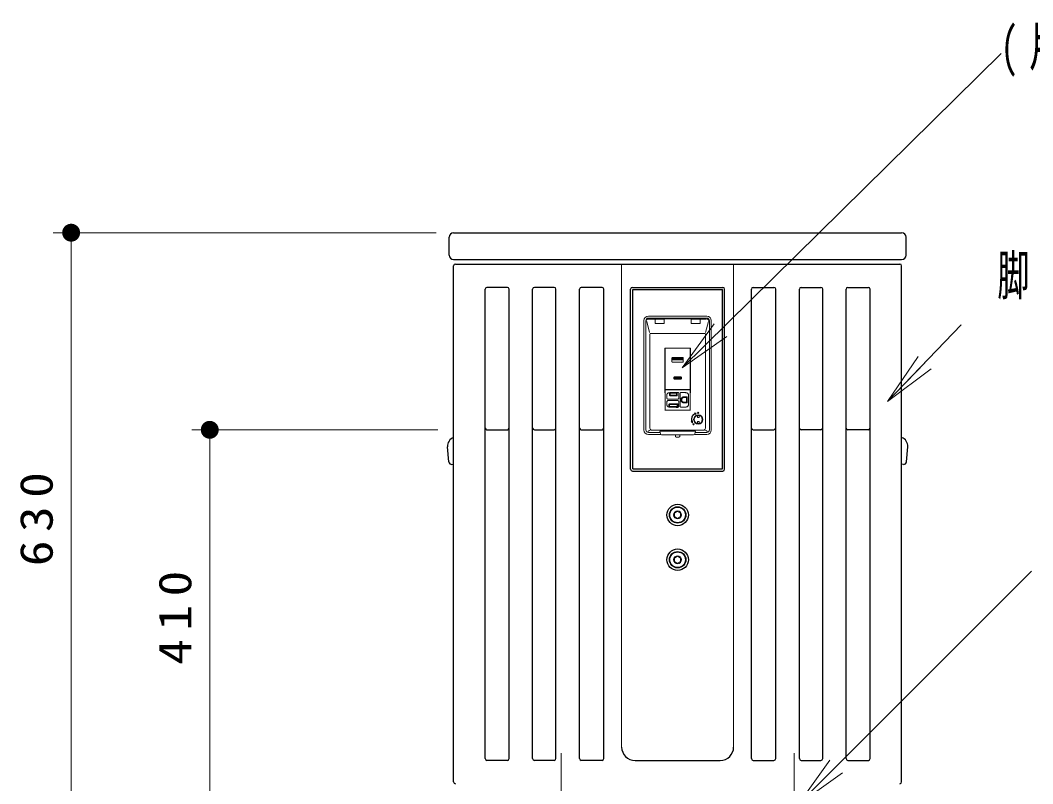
# Model space of a CAD drawing. Units: millimetres on the paper, scale 1:20. Extents: x -385 to 0, y 0 to 267.
# Drawn here: x -168.7 to -112.2, y 108.4 to 151 of the extents above; entities that cross this region are included whole.
import ezdxf

# ---------------------------------------------------------------- set-up
doc = ezdxf.new("R2010")
doc.units = ezdxf.units.MM
doc.linetypes.add('USER1', pattern=[4.5, 2.5, -2])
doc.linetypes.add('USER2', pattern=[6, 3, -1, 1, -1])
doc.layers.add('LY_1', color=7, linetype='Continuous', lineweight=13)
doc.styles.add('ＭＳ ゴシック', font='')
doc.styles.get('ＭＳ ゴシック').set_extended_font_data('MS Gothic')

# ---------------------------------------------------------------- blocks, each defined once
blk = doc.blocks.new('open_arrow')
at = {"color": 0, "linetype": 'Continuous', "lineweight": -2}
blk.add_lwpolyline([(7.5, 1.25), (0, 0), (7.5, -1.25)], dxfattribs=at)
blk = doc.blocks.new('filled_dot')
at = {"color": 0, "linetype": 'Continuous', "lineweight": -2, "const_width": 1.25}
blk.add_lwpolyline([(-0.625, 0, 1), (0.625, 0, 1)], format="xyb", close=True, dxfattribs=at)

msp = doc.modelspace()

# ---------------------------------------------------------------- linework, layer by layer
at = {"layer": 'LY_1'}
for p, q in [((-131.751, 131.584), (-113.944, 149.126)), ((-145.48, 139.133), (-166.854, 139.133)), ((-165.854, 107.633), (-165.854, 139.133)), ((-116.185, 133.984), (-120.292, 129.711)), ((-120.292, 129.711), (-118.574, 132.221)), ((-120.292, 129.711), (-118.213, 131.874)), ((-117.853, 131.528), (-120.292, 129.711)), ((-145.38, 128.133), (-159.117, 128.133)), ((-158.117, 107.633), (-158.117, 128.133)), ((-132.171, 123.48), (-132.005, 123.576)), ((-132.171, 123.48), (-132.171, 123.287)), ((-132.171, 123.287), (-132.005, 123.191)), ((-132.005, 123.576), (-131.838, 123.48)), ((-132.005, 123.191), (-131.838, 123.287)), ((-131.838, 123.48), (-131.838, 123.287)), ((-132.171, 120.98), (-132.005, 121.076)), ((-132.171, 120.98), (-132.171, 120.787)), ((-132.005, 121.076), (-131.838, 120.98)), ((-131.838, 120.98), (-131.838, 120.787)), ((-132.171, 120.787), (-132.005, 120.691)), ((-132.005, 120.691), (-131.838, 120.787)), ((-125.283, 107.227), (-112.26, 120.251))]:
    msp.add_line(p, q, dxfattribs=at)
at = {"layer": 'LY_1', "color": 21, "lineweight": 25}
for p, q in [((-144.505, 139.133), (-119.505, 139.133)), ((-144.755, 137.883), (-144.755, 138.883)), ((-119.255, 137.883), (-119.255, 138.883)), ((-144.505, 137.633), (-119.505, 137.633)), ((-144.771, 126.34), (-144.845, 127.186)), ((-119.238, 126.34), (-119.164, 127.186)), ((-144.608, 126.203), (-144.505, 126.212)), ((-119.401, 126.203), (-119.505, 126.212))]:
    msp.add_line(p, q, dxfattribs=at)
at = {"layer": 'LY_1', "color": 4, "lineweight": 25}
for p, q in [((-144.405, 137.383), (-119.605, 137.383)), ((-144.505, 108.483), (-144.505, 137.283)), ((-119.505, 108.483), (-119.505, 137.283)), ((-142.748, 109.783), (-142.748, 135.983)), ((-141.507, 136.083), (-142.648, 136.083)), ((-141.407, 109.783), (-141.407, 135.983)), ((-140.1, 109.783), (-140.1, 135.983)), ((-138.9, 136.083), (-140, 136.083)), ((-138.8, 109.783), (-138.8, 135.983)), ((-137.48, 109.783), (-137.48, 135.983)), ((-136.223, 136.083), (-137.38, 136.083)), ((-136.123, 109.783), (-136.123, 135.983)), ((-134.63, 125.933), (-134.63, 135.983)), ((-134.53, 136.083), (-129.48, 136.083)), ((-129.38, 125.933), (-129.38, 135.983)), ((-127.886, 109.783), (-127.886, 135.983)), ((-127.786, 136.083), (-126.63, 136.083)), ((-126.53, 109.783), (-126.53, 135.983)), ((-125.209, 109.783), (-125.209, 135.983)), ((-125.109, 136.083), (-124.009, 136.083)), ((-123.909, 109.783), (-123.909, 135.983)), ((-122.603, 109.783), (-122.603, 135.983)), ((-122.503, 136.083), (-121.361, 136.083)), ((-121.261, 109.783), (-121.261, 135.983)), ((-142.648, 128.133), (-141.507, 128.133)), ((-140, 128.133), (-138.9, 128.133)), ((-137.38, 128.133), (-136.223, 128.133)), ((-127.786, 128.133), (-126.63, 128.133)), ((-124.009, 128.133), (-125.109, 128.133)), ((-121.361, 128.133), (-122.503, 128.133)), ((-134.53, 125.833), (-129.48, 125.833)), ((-141.507, 109.683), (-142.648, 109.683)), ((-138.9, 109.683), (-140, 109.683)), ((-136.223, 109.683), (-137.38, 109.683)), ((-134.38, 109.683), (-129.63, 109.683)), ((-127.786, 109.683), (-126.63, 109.683)), ((-125.109, 109.683), (-124.009, 109.683)), ((-122.503, 109.683), (-121.361, 109.683))]:
    msp.add_line(p, q, dxfattribs=at)
at = {"layer": 'LY_1', "color": 4}
for p, q in [((-135.13, 137.383), (-135.13, 110.433)), ((-128.88, 137.383), (-128.88, 110.433))]:
    msp.add_line(p, q, dxfattribs=at)
at = {"layer": 'LY_1', "lineweight": 25}
for p, q in [((-134.505, 135.958), (-129.505, 135.958)), ((-134.505, 125.958), (-134.505, 135.958)), ((-134.505, 135.958), (-129.505, 135.958)), ((-134.505, 125.958), (-134.505, 135.958)), ((-129.505, 125.958), (-129.505, 135.958)), ((-129.505, 125.958), (-129.505, 135.958)), ((-134.505, 125.958), (-129.505, 125.958)), ((-134.505, 125.958), (-129.505, 125.958))]:
    msp.add_line(p, q, dxfattribs=at)
at = {"layer": 'LY_1', "color": 40}
for p, q in [((-133.885, 134.226), (-133.885, 128.126)), ((-133.78, 134.218), (-133.78, 128.133)), ((-133.568, 133.567), (-133.723, 134.185)), ((-133.635, 134.476), (-130.375, 134.476)), ((-133.63, 134.368), (-130.38, 134.368)), ((-133.63, 134.313), (-132.755, 134.313)), ((-133.265, 134.313), (-133.265, 134.057)), ((-133.265, 134.057), (-132.755, 134.057)), ((-132.755, 134.335), (-132.755, 134.057)), ((-132.755, 134.335), (-131.255, 134.335)), ((-131.255, 134.335), (-131.255, 134.057)), ((-131.255, 134.313), (-130.405, 134.313)), ((-131.255, 134.057), (-130.745, 134.057)), ((-130.745, 134.313), (-130.745, 134.057)), ((-130.444, 133.557), (-130.29, 134.173)), ((-130.23, 134.218), (-130.23, 128.133)), ((-130.125, 134.226), (-130.125, 128.126)), ((-133.555, 133.463), (-133.555, 128.233)), ((-133.505, 133.513), (-130.505, 133.513)), ((-130.455, 133.463), (-130.455, 128.233)), ((-131.051, 129.076), (-130.962, 129.067)), ((-131.051, 129.076), (-131.043, 129.044)), ((-131.038, 129.024), (-131.029, 128.991)), ((-130.962, 129.067), (-131.029, 128.991)), ((-130.9, 128.929), (-130.9, 128.828)), ((-130.81, 128.929), (-130.81, 128.828)), ((-131.254, 128.588), (-131.225, 128.604)), ((-131.254, 128.588), (-131.184, 128.531)), ((-131.207, 128.614), (-131.178, 128.631)), ((-131.184, 128.531), (-131.178, 128.631)), ((-130.9, 128.828), (-130.81, 128.828)), ((-130.9, 128.588), (-130.81, 128.588)), ((-130.9, 128.588), (-130.9, 128.488)), ((-130.81, 128.588), (-130.81, 128.488)), ((-133.555, 128.108), (-133.668, 128.038)), ((-133.635, 127.876), (-132.944, 127.876)), ((-133.63, 127.983), (-132.985, 127.983)), ((-133.43, 128.108), (-130.58, 128.108)), ((-133.005, 128.062), (-132.969, 127.916)), ((-133.005, 128.062), (-131.005, 128.062)), ((-132.896, 127.858), (-131.114, 127.858)), ((-132.13, 127.858), (-132.13, 127.768)), ((-132.08, 127.718), (-131.93, 127.718)), ((-131.88, 127.858), (-131.88, 127.768)), ((-131.065, 127.876), (-130.375, 127.876)), ((-131.041, 127.916), (-131.005, 128.062)), ((-131.024, 127.983), (-130.38, 127.983)), ((-130.455, 128.108), (-130.343, 128.039))]:
    msp.add_line(p, q, dxfattribs=at)
at = {"layer": 'LY_1', "color": 40, "linetype": 'USER1'}
for p, q in [((-132.717, 132.688), (-132.717, 129.228)), ((-132.717, 132.688), (-131.292, 132.688)), ((-131.292, 132.688), (-131.292, 129.228)), ((-132.717, 129.228), (-131.292, 129.228))]:
    msp.add_line(p, q, dxfattribs=at)
at = {"layer": 'LY_1', "linetype": 'USER1'}
for p, q in [((-132.705, 132.655), (-132.697, 132.673)), ((-132.705, 132.645), (-132.705, 132.655)), ((-132.705, 130.414), (-132.705, 132.645)), ((-132.697, 132.673), (-132.68, 132.68)), ((-132.68, 132.68), (-131.33, 132.68)), ((-131.33, 132.68), (-131.312, 132.672)), ((-131.312, 132.672), (-131.305, 132.655)), ((-131.305, 132.655), (-131.305, 132.645)), ((-131.305, 132.645), (-131.305, 130.414)), ((-132.32, 132.14), (-132.32, 131.93)), ((-131.715, 132.165), (-132.295, 132.165)), ((-132.295, 131.905), (-131.715, 131.905)), ((-132.282, 132.035), (-132.282, 132.095)), ((-132.282, 132.035), (-132.276, 132.035)), ((-132.276, 132.035), (-132.257, 132.054)), ((-131.733, 132.035), (-132.276, 132.035)), ((-132.257, 132.095), (-132.25, 132.102)), ((-132.257, 132.095), (-132.257, 132.054)), ((-132.257, 132.054), (-131.752, 132.054)), ((-132.25, 132.127), (-131.759, 132.127)), ((-132.25, 132.102), (-131.759, 132.102)), ((-131.759, 132.102), (-131.752, 132.095)), ((-131.752, 132.054), (-131.752, 132.095)), ((-131.752, 132.054), (-131.733, 132.035)), ((-131.727, 132.035), (-131.733, 132.035)), ((-131.727, 132.095), (-131.727, 132.035)), ((-131.69, 131.93), (-131.69, 132.14)), ((-132.22, 131.042), (-132.22, 131.007)), ((-132.172, 131.015), (-132.172, 131.035)), ((-131.84, 131.092), (-132.17, 131.092)), ((-132.17, 130.957), (-131.84, 130.957)), ((-132.152, 131.055), (-131.857, 131.055)), ((-131.857, 130.995), (-132.152, 130.995)), ((-131.837, 131.035), (-131.837, 131.015)), ((-131.79, 131.007), (-131.79, 131.042)), ((-132.705, 130.405), (-132.705, 130.414)), ((-132.698, 130.387), (-132.705, 130.405)), ((-132.705, 130.347), (-132.705, 129.262)), ((-132.705, 130.305), (-132.705, 130.297)), ((-132.68, 130.38), (-132.698, 130.387)), ((-131.33, 130.38), (-132.68, 130.38)), ((-132.68, 130.372), (-131.33, 130.372)), ((-132.605, 130.079), (-132.605, 129.917)), ((-132.452, 130.171), (-132.452, 130.067)), ((-132.415, 130.177), (-132.415, 130.067)), ((-132.065, 130.177), (-132.415, 130.177)), ((-132.065, 130.067), (-132.415, 130.067)), ((-132.065, 130.03), (-132.415, 130.03)), ((-132.065, 130.177), (-132.065, 130.067)), ((-132.027, 130.184), (-132.027, 130.067)), ((-131.94, 130.16), (-131.94, 129.905)), ((-131.865, 130.156), (-131.865, 129.453)), ((-131.645, 129.977), (-131.51, 129.977)), ((-131.405, 130.079), (-131.405, 129.531)), ((-131.312, 130.387), (-131.33, 130.38)), ((-131.305, 130.405), (-131.312, 130.387)), ((-131.305, 130.414), (-131.305, 130.405)), ((-131.305, 130.347), (-131.305, 129.262)), ((-131.305, 130.297), (-131.305, 130.305)), ((-132.605, 129.693), (-132.605, 129.531)), ((-132.53, 129.842), (-132.002, 129.842)), ((-132.002, 129.767), (-132.53, 129.767)), ((-132.495, 129.542), (-132.495, 129.441)), ((-132.457, 129.58), (-132.022, 129.58)), ((-132.457, 129.542), (-132.022, 129.542)), ((-132.457, 129.542), (-132.457, 129.432)), ((-132.457, 129.432), (-132.022, 129.432)), ((-132.022, 129.542), (-132.022, 129.432)), ((-131.985, 129.542), (-131.985, 129.425)), ((-131.94, 129.705), (-131.94, 129.45)), ((-131.51, 129.94), (-131.645, 129.94)), ((-131.645, 129.94), (-131.51, 129.94)), ((-131.645, 129.67), (-131.51, 129.67)), ((-131.645, 129.632), (-131.51, 129.632)), ((-131.51, 129.94), (-131.51, 129.67)), ((-131.472, 129.94), (-131.472, 129.67)), ((-132.68, 129.237), (-131.33, 129.237))]:
    msp.add_line(p, q, dxfattribs=at)
at = {"layer": 'LY_1', "linetype": 'USER2'}
for p, q in [((-138.505, 110.083), (-138.505, 89.633)), ((-125.505, 110.083), (-125.505, 89.633))]:
    msp.add_line(p, q, dxfattribs=at)
at = {"layer": 'LY_1', "color": 40}
for centre, radius in [((-130.855, 128.708), 0.255), ((-130.855, 128.708), 0.225), ((-130.855, 129.083), 0.0325), ((-130.855, 129.083), 0.0325), ((-131.12, 128.443), 0.0325)]:
    msp.add_circle(centre, radius, dxfattribs=at)
at = {"layer": 'LY_1', "lineweight": 25}
for centre, radius in [((-132.005, 123.383), 0.6), ((-132.005, 123.383), 0.458), ((-132.005, 123.383), 0.438), ((-132.005, 120.883), 0.6), ((-132.005, 120.883), 0.458), ((-132.005, 120.883), 0.438)]:
    msp.add_circle(centre, radius, dxfattribs=at)
at = {"layer": 'LY_1'}
for centre in [(-132.005, 123.383), (-132.005, 120.883)]:
    msp.add_circle(centre, 0.224, dxfattribs=at)
at = {"layer": 'LY_1', "color": 21, "lineweight": 25}
for centre, radius, start, end in [((-144.505, 138.883), 0.25, 90, 180), ((-119.505, 138.883), 0.25, 0, 90), ((-144.505, 137.883), 0.25, 180, 270), ((-119.505, 137.883), 0.25, 270, 0), ((-144.347, 127.23), 0.5, 108.4119, 185), ((-119.662, 127.23), 0.5, 355, 71.5881), ((-144.621, 126.353), 0.15, 185, 275), ((-119.388, 126.353), 0.15, 265, 355)]:
    msp.add_arc(centre, radius, start, end, dxfattribs=at)
at = {"layer": 'LY_1', "color": 4, "lineweight": 25}
for centre, radius, start, end in [((-144.405, 137.283), 0.1, 90, 180), ((-119.605, 137.283), 0.1, 0, 90), ((-142.648, 135.983), 0.1, 90, 180), ((-141.507, 135.983), 0.1, 0, 90), ((-140, 135.983), 0.1, 90, 180), ((-138.9, 135.983), 0.1, 0, 90), ((-137.38, 135.983), 0.1, 90, 180), ((-136.223, 135.983), 0.1, 0, 90), ((-134.53, 135.983), 0.1, 90, 180), ((-129.48, 135.983), 0.1, 0, 90), ((-127.786, 135.983), 0.1, 90, 180), ((-126.63, 135.983), 0.1, 0, 90), ((-125.109, 135.983), 0.1, 90, 180), ((-124.009, 135.983), 0.1, 0, 90), ((-122.503, 135.983), 0.1, 90, 180), ((-121.361, 135.983), 0.1, 0, 90), ((-142.648, 128.233), 0.1, 180, 270), ((-141.507, 128.233), 0.1, 270, 0), ((-140, 128.233), 0.1, 180, 270), ((-138.9, 128.233), 0.1, 270, 0), ((-137.38, 128.233), 0.1, 180, 270), ((-136.223, 128.233), 0.1, 270, 0), ((-127.786, 128.233), 0.1, 180, 270), ((-126.63, 128.233), 0.1, 270, 0), ((-125.109, 128.233), 0.1, 180, 270), ((-124.009, 128.233), 0.1, 270, 0), ((-122.503, 128.233), 0.1, 180, 270), ((-121.361, 128.233), 0.1, 270, 0), ((-134.53, 125.933), 0.1, 180, 270), ((-129.48, 125.933), 0.1, 270, 0), ((-134.38, 110.433), 0.75, 180, 270), ((-129.63, 110.433), 0.75, 270, 0), ((-142.648, 109.783), 0.1, 180, 270), ((-141.507, 109.783), 0.1, 270, 0), ((-140, 109.783), 0.1, 180, 270), ((-138.9, 109.783), 0.1, 270, 0), ((-137.38, 109.783), 0.1, 180, 270), ((-136.223, 109.783), 0.1, 270, 0), ((-127.786, 109.783), 0.1, 180, 270), ((-126.63, 109.783), 0.1, 270, 0), ((-125.109, 109.783), 0.1, 180, 270), ((-124.009, 109.783), 0.1, 270, 0), ((-122.503, 109.783), 0.1, 180, 270), ((-121.361, 109.783), 0.1, 270, 0), ((-144.405, 108.483), 0.1, 180, 270), ((-119.605, 108.483), 0.1, 270, 0)]:
    msp.add_arc(centre, radius, start, end, dxfattribs=at)
at = {"layer": 'LY_1', "color": 40}
for centre, radius, start, end in [((-133.635, 134.226), 0.25, 90, 180), ((-133.63, 134.218), 0.15, 90, 180), ((-133.63, 134.163), 0.15, 90, 180), ((-130.38, 134.218), 0.15, 0, 90), ((-130.38, 134.163), 0.15, 0, 90), ((-130.375, 134.226), 0.25, 0, 90), ((-133.505, 133.463), 0.05, 90, 180), ((-130.505, 133.463), 0.05, 0, 90), ((-130.855, 128.708), 0.385, 119.2854, 195.7145), ((-130.855, 128.708), 0.365, 120.0863, 194.9137), ((-133.635, 128.126), 0.25, 180, 270), ((-133.63, 128.133), 0.15, 180, 270), ((-133.43, 128.233), 0.125, 180, 270), ((-132.896, 127.933), 0.075, 193.7687, 270), ((-132.08, 127.768), 0.05, 180, 270), ((-131.93, 127.768), 0.05, 270, 0), ((-131.114, 127.933), 0.075, 270, 346.2313), ((-130.58, 128.233), 0.125, 270, 0), ((-130.38, 128.133), 0.15, 270, 0), ((-130.375, 128.126), 0.25, 270, 0)]:
    msp.add_arc(centre, radius, start, end, dxfattribs=at)
at = {"layer": 'LY_1', "linetype": 'USER1'}
for centre, radius, start, end in [((-132.295, 132.14), 0.025, 90, 180), ((-132.295, 131.93), 0.025, 180, 270), ((-132.25, 132.095), 0.032, 90, 180), ((-131.759, 132.095), 0.032, 0, 90), ((-131.715, 132.14), 0.025, 0, 90), ((-131.715, 131.93), 0.025, 270, 0), ((-132.17, 131.042), 0.05, 90, 180), ((-132.17, 131.007), 0.05, 180, 270), ((-132.152, 131.035), 0.02, 90, 180), ((-132.152, 131.015), 0.02, 180, 270), ((-131.857, 131.035), 0.02, 0, 90), ((-131.857, 131.015), 0.02, 270, 0), ((-131.84, 131.042), 0.05, 0, 90), ((-131.84, 131.007), 0.05, 270, 0), ((-132.68, 130.347), 0.025, 90, 179.9999), ((-132.48, 130.079), 0.125, 94.4477, 180), ((-132.005, 123.972), 6.25, 89.9768, 94.4477), ((-132.415, 130.171), 0.0375, 93.784, 180.0002), ((-132.415, 130.067), 0.0375, 179.9999, 269.9999), ((-132.065, 130.184), 0.0375, 359.9998, 90.5533), ((-132.065, 130.067), 0.0375, 270.0001, 0), ((-132.002, 130.16), 0.0625, 360, 89.9768), ((-131.802, 130.156), 0.0625, 88.1245, 180), ((-131.645, 129.805), 0.172, 90, 270.1649), ((-132.005, 123.972), 6.25, 85.5522, 88.1245), ((-131.53, 130.079), 0.125, 0, 85.5522), ((-131.51, 129.94), 0.0375, 359.9998, 90), ((-131.33, 130.347), 0.025, 0, 90), ((-132.53, 129.917), 0.075, 179.9999, 269.9999), ((-132.53, 129.692), 0.075, 90, 180), ((-132.48, 129.531), 0.125, 179.9999, 265.5521), ((-132.457, 129.542), 0.0375, 90, 179.9999), ((-132.457, 129.441), 0.0375, 180.0001, 265.8231), ((-132.022, 129.542), 0.0375, 0, 90), ((-132.022, 129.425), 0.0375, 269.8386, 359.9999), ((-132.002, 129.905), 0.0625, 270.0001, 0), ((-132.002, 129.705), 0.0625, 0, 90), ((-132.002, 129.45), 0.0625, 270.0233, 0.0001), ((-131.802, 129.453), 0.0625, 179.9999, 271.8754), ((-131.645, 129.805), 0.135, 90, 269.9999), ((-131.53, 129.531), 0.125, 274.4479, 0), ((-131.51, 129.67), 0.0375, 270.0001, 359.9998), ((-132.68, 129.262), 0.025, 179.9999, 269.9999), ((-132.005, 135.637), 6.25, 265.5523, 270.0233), ((-132.005, 135.637), 6.25, 271.8756, 274.4479), ((-131.33, 129.262), 0.025, 270.0001, 0)]:
    msp.add_arc(centre, radius, start, end, dxfattribs=at)

# ---------------------------------------------------------------- block references
at = {"layer": 'LY_1'}
for name, p, xscale, yscale, rotation in [('filled_dot', (-165.854, 139.133), 0.4, 0.4, 270), ('open_arrow', (-131.751, 131.584), 0.4, 0.4, 44.6), ('open_arrow', (-116.185, 133.984), 0.001, 0.001, 226.1), ('filled_dot', (-158.117, 128.133), 0.4, 0.4, 270), ('open_arrow', (-125.283, 107.227), 0.4, 0.4, 45)]:
    msp.add_blockref(name, p, dxfattribs=dict(at, xscale=xscale, yscale=yscale, rotation=rotation))

# ---------------------------------------------------------------- texts
at = {"layer": 'LY_1', "char_height": 2.199, "attachment_point": 4, "style": 'ＭＳ ゴシック'}
for s, insert in [('\\T1.64;\\W0.65;(片側のみ）\u3000\u3000\u3000\u3000\u3000\u3000', (-113.986, 149.226)), ('\\T1.64;\\W0.6;脚：アルミ鋳物', (-114.161, 136.634))]:
    msp.add_mtext(s, dxfattribs=dict(at, insert=insert))
at = {"layer": 'LY_1', "char_height": 1.833, "attachment_point": 8, "rotation": 90, "style": 'ＭＳ ゴシック'}
for s, insert in [('\\T1.33;\\W1.15;630', (-166.854, 123.383)), ('\\T1.33;\\W1.15;410', (-159.117, 117.883))]:
    msp.add_mtext(s, dxfattribs=dict(at, insert=insert))

doc.saveas('drawing.dxf')
